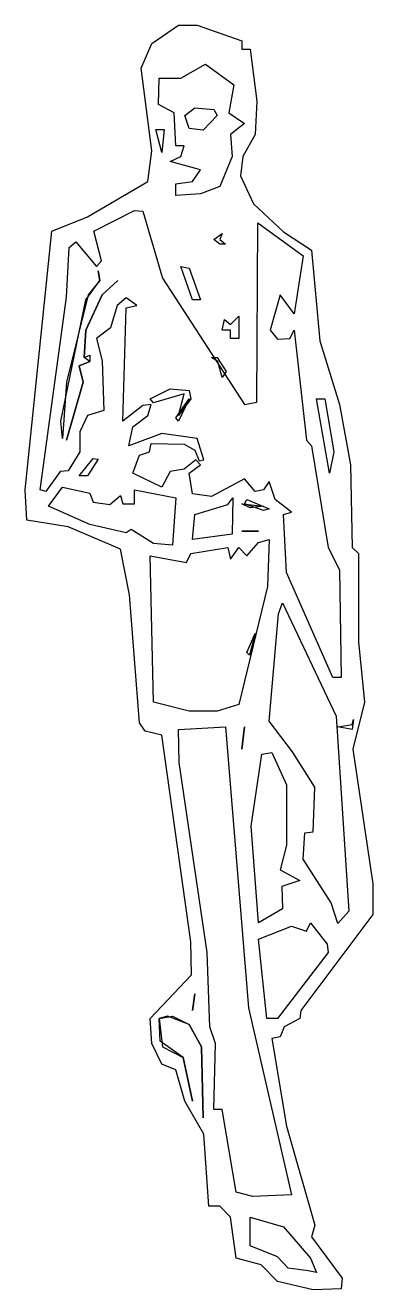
# Model space of a CAD drawing. Extents: x -16.14 to -15.65, y -4.62 to -2.83.
import ezdxf

# ---------------------------------------------------------------- set-up
doc = ezdxf.new("R2010")
doc.units = 0
doc.header["$MEASUREMENT"] = 0
doc.layers.get('0').update_dxf_attribs({"linetype": 'CONTINUOUS'})

msp = doc.modelspace()

# ---------------------------------------------------------------- linework, layer by layer
at = {"linetype": 'CONTINUOUS'}
for points in [[(-15.7301, -4.6238), (-15.7805, -4.6121), (-15.804, -4.5887), (-15.8392, -4.5793), (-15.8474, -4.5207), (-15.8626, -4.5054), (-15.8778, -4.5054), (-15.8849, -4.4034), (-15.9118, -4.3565), (-15.9248, -4.312), (-15.9447, -4.3038), (-15.9588, -4.2745), (-15.9611, -4.2393), (-15.9025, -4.1771), (-15.9036, -4.1302), (-15.9447, -3.8371), (-15.9681, -3.8313), (-15.9764, -3.8196), (-15.9904, -3.6378), (-16.0033, -3.5734), (-16.0772, -3.5417), (-16.1358, -3.5323), (-16.1381, -3.4889), (-16.1006, -3.122), (-16.0502, -3.102), (-15.9646, -3.0516), (-15.9588, -3.0082), (-15.974, -2.891), (-15.9588, -2.8558), (-15.9212, -2.83), (-15.8943, -2.83), (-15.831, -2.8523), (-15.831, -2.864), (-15.8192, -2.864), (-15.8098, -2.9379), (-15.8122, -2.9848), (-15.8298, -3.0164), (-15.8333, -3.0434), (-15.8145, -3.0833), (-15.7723, -3.1231), (-15.7325, -3.1489), (-15.7207, -3.2779), (-15.6926, -3.3682), (-15.6774, -3.4538), (-15.675, -3.571), (-15.6656, -3.5792), (-15.6656, -3.7047), (-15.6574, -3.7902), (-15.6739, -3.8571), (-15.6457, -4.0482), (-15.6457, -4.0916), (-15.7477, -4.2275), (-15.7489, -4.2393), (-15.7712, -4.251), (-15.777, -4.2651), (-15.7887, -4.2674), (-15.7677, -4.3917), (-15.7278, -4.5324), (-15.7325, -4.5488), (-15.6891, -4.6074), (-15.6903, -4.6227), (-15.7301, -4.6238)], [(-15.9248, -3.0715), (-15.9248, -3.0551), (-15.9013, -3.0516), (-15.8896, -3.0352), (-15.9329, -3.0235), (-15.9177, -3.0164), (-15.913, -3.0012), (-15.9248, -3.0012), (-15.9271, -2.9543), (-15.9494, -2.9426), (-15.9482, -2.9051), (-15.9177, -2.9051), (-15.8825, -2.8851), (-15.8427, -2.9144), (-15.8497, -2.9543), (-15.8275, -2.9695), (-15.8474, -2.9848), (-15.845, -3.0164), (-15.8626, -3.0587), (-15.8896, -3.0692), (-15.9248, -3.0715)], [(-15.906, -2.9766), (-15.9118, -2.9578), (-15.8978, -2.9473), (-15.8708, -2.9496), (-15.8661, -2.9578), (-15.8861, -2.9789), (-15.906, -2.9766)], [(-15.9447, -3.0106), (-15.9529, -2.9777), (-15.9411, -2.9777), (-15.9447, -3.0106)], [(-15.702, -3.7551), (-15.7677, -3.6062), (-15.7723, -3.5241), (-15.7606, -3.5206), (-15.784, -3.503), (-15.7923, -3.4772), (-15.8005, -3.4889), (-15.8122, -3.4913), (-15.8275, -3.4737), (-15.8743, -3.4983), (-15.9013, -3.4948), (-15.906, -3.4655), (-15.8896, -3.4538), (-15.8966, -3.4467), (-15.913, -3.4596), (-15.9329, -3.4631), (-15.9447, -3.4854), (-15.9857, -3.4655), (-15.9764, -3.4397), (-15.9623, -3.435), (-15.9599, -3.4233), (-15.913, -3.4245), (-15.8978, -3.4326), (-15.8919, -3.4479), (-15.8849, -3.4467), (-15.8943, -3.4163), (-15.9447, -3.4092), (-15.9916, -3.4268), (-15.9857, -3.3998), (-15.9646, -3.3834), (-15.9599, -3.3682), (-15.9716, -3.3693), (-15.9998, -3.3916), (-15.9951, -3.231), (-15.9799, -3.2275), (-15.9951, -3.2169), (-16.008, -3.2275), (-16.0174, -3.2591), (-16.0373, -3.2744), (-16.0291, -3.306), (-16.0267, -3.3764), (-16.0502, -3.3834), (-16.0607, -3.4068), (-16.0607, -3.435), (-16.0772, -3.462), (-16.0889, -3.4631), (-16.1088, -3.4913), (-16.117, -3.4889), (-16.0795, -3.2158), (-16.076, -3.1454), (-16.0666, -3.1372), (-16.0373, -3.1724), (-16.0303, -3.1642), (-16.0408, -3.122), (-15.9834, -3.0927), (-15.9716, -3.0938), (-15.9435, -3.1888), (-15.8275, -3.3682), (-15.8098, -3.3647), (-15.8087, -3.1102), (-15.7442, -3.1571), (-15.7571, -3.2392), (-15.777, -3.2122), (-15.7911, -3.2627), (-15.7805, -3.2755), (-15.763, -3.2744), (-15.7571, -3.2627), (-15.7395, -3.4186), (-15.7325, -3.4268), (-15.709, -3.571), (-15.6926, -3.6027), (-15.6903, -3.7551), (-15.702, -3.7551)], [(-15.8626, -3.1407), (-15.8708, -3.1337), (-15.8591, -3.1255), (-15.8626, -3.1337), (-15.8544, -3.1407), (-15.8626, -3.1407)], [(-15.9013, -3.2193), (-15.9177, -3.1724), (-15.906, -3.1747), (-15.8896, -3.2193), (-15.9013, -3.2193)], [(-16.0854, -3.4163), (-16.0877, -3.3916), (-16.0525, -3.2193), (-16.0326, -3.1923), (-16.0349, -3.1782), (-16.0326, -3.1923), (-16.049, -3.2122), (-16.0795, -3.3365), (-16.0854, -3.4163)], [(-16.0795, -3.4186), (-16.0561, -3.3365), (-16.0619, -3.3131), (-16.0467, -3.3072), (-16.0549, -3.3014), (-16.0525, -3.2627), (-16.0291, -3.2122), (-16.0068, -3.1923), (-16.0291, -3.2122), (-16.0525, -3.2627), (-16.0549, -3.3014), (-16.0467, -3.2978), (-16.0467, -3.3072), (-16.0619, -3.3131), (-16.0561, -3.3365), (-16.0795, -3.4186)], [(-15.8474, -3.2744), (-15.8474, -3.2627), (-15.8591, -3.2627), (-15.8556, -3.2474), (-15.8474, -3.2544), (-15.8356, -3.2427), (-15.8356, -3.2744), (-15.8474, -3.2744)], [(-15.8591, -3.3295), (-15.865, -3.3072), (-15.8743, -3.3014), (-15.8661, -3.3014), (-15.8532, -3.3212), (-15.8591, -3.3295)], [(-15.9212, -3.3834), (-15.913, -3.3529), (-15.9564, -3.3658), (-15.9611, -3.36), (-15.9329, -3.3459), (-15.906, -3.3482), (-15.9036, -3.36), (-15.9212, -3.3834)], [(-15.9248, -3.3869), (-15.906, -3.36), (-15.9212, -3.3916), (-15.9248, -3.3869)], [(-15.7067, -3.4655), (-15.7254, -3.36), (-15.7137, -3.36), (-15.7008, -3.435), (-15.7067, -3.4655)], [(-16.0619, -3.469), (-16.042, -3.4444), (-16.0349, -3.4456), (-16.0502, -3.469), (-16.0619, -3.469)], [(-15.9564, -3.5651), (-15.9881, -3.5452), (-15.9951, -3.5499), (-16.0467, -3.5382), (-16.1053, -3.5124), (-16.0854, -3.4854), (-16.0467, -3.4936), (-16.042, -3.5065), (-16.0185, -3.51), (-16.0033, -3.4971), (-15.9998, -3.5089), (-15.9834, -3.5089), (-15.9834, -3.4889), (-15.9248, -3.5006), (-15.9294, -3.5675), (-15.9564, -3.5651)], [(-15.9013, -3.5593), (-15.8978, -3.5241), (-15.8509, -3.51), (-15.8438, -3.5006), (-15.845, -3.5522), (-15.9013, -3.5593)], [(-15.8192, -3.5147), (-15.831, -3.5089), (-15.8005, -3.5124), (-15.8192, -3.5147)], [(-15.8005, -3.5182), (-15.8275, -3.5089), (-15.8239, -3.503), (-15.7923, -3.5159), (-15.8005, -3.5182)], [(-15.831, -3.5476), (-15.8075, -3.5476), (-15.831, -3.5476)], [(-15.906, -3.8031), (-15.9564, -3.7902), (-15.9611, -3.5827), (-15.9095, -3.5921), (-15.9036, -3.5792), (-15.8509, -3.571), (-15.8474, -3.5874), (-15.8356, -3.571), (-15.8239, -3.5827), (-15.8075, -3.5639), (-15.7923, -3.5593), (-15.7946, -3.6261), (-15.8356, -3.7938), (-15.8661, -3.8031), (-15.906, -3.8031)], [(-15.6949, -4.1044), (-15.7044, -4.0751), (-15.7442, -4.013), (-15.7419, -3.9755), (-15.7301, -3.9743), (-15.7278, -3.911), (-15.7594, -3.8606), (-15.7923, -3.8172), (-15.7794, -3.6648), (-15.7735, -3.6495), (-15.6973, -3.8101), (-15.6797, -4.0869), (-15.6949, -4.1044)], [(-15.8239, -3.7199), (-15.8122, -3.6929), (-15.8204, -3.7234), (-15.8239, -3.7199)], [(-15.6949, -3.8254), (-15.675, -3.8219), (-15.6727, -3.8149), (-15.675, -3.8289), (-15.6949, -3.8254)], [(-15.6949, -3.8254), (-15.675, -3.8219), (-15.6727, -3.8149), (-15.675, -3.8289), (-15.6949, -3.8254)], [(-15.8157, -4.4914), (-15.8392, -4.4855), (-15.8591, -4.3683), (-15.8708, -4.3683), (-15.8685, -4.2745), (-15.8767, -4.251), (-15.8802, -4.1455), (-15.9201, -3.8758), (-15.9212, -3.8289), (-15.8544, -3.8254), (-15.8216, -4.224), (-15.7606, -4.489), (-15.8157, -4.4914)], [(-15.831, -3.8571), (-15.8275, -3.8254), (-15.831, -3.8571)], [(-15.8075, -4.1033), (-15.818, -3.9661), (-15.8028, -3.8641), (-15.7887, -3.8617), (-15.7677, -3.9075), (-15.7677, -3.993), (-15.777, -4.0283), (-15.7489, -4.0435), (-15.7747, -4.0517), (-15.7735, -4.0833), (-15.8075, -4.1033)], [(-15.7958, -4.2393), (-15.8075, -4.1267), (-15.7606, -4.108), (-15.7395, -4.115), (-15.7337, -4.1033), (-15.7102, -4.1338), (-15.709, -4.1455), (-15.7805, -4.2393), (-15.7958, -4.2393)], [(-15.9013, -4.2275), (-15.8978, -4.2041), (-15.9013, -4.2275)], [(-15.9013, -4.2275), (-15.8978, -4.2041), (-15.9013, -4.2275)], [(-15.8861, -4.38), (-15.8884, -4.2791), (-15.906, -4.2475), (-15.9365, -4.2357), (-15.9482, -4.2393), (-15.9435, -4.2791), (-15.9142, -4.2944), (-15.9013, -4.3565), (-15.9142, -4.2944), (-15.947, -4.271), (-15.9482, -4.2393), (-15.9294, -4.2357), (-15.906, -4.2475), (-15.8884, -4.2791), (-15.8861, -4.38)], [(-15.7372, -4.5969), (-15.7653, -4.5933), (-15.7805, -4.577), (-15.8192, -4.5617), (-15.8192, -4.5207), (-15.7723, -4.5347), (-15.7337, -4.5793), (-15.7254, -4.5992), (-15.7372, -4.5969)]]:
    msp.add_lwpolyline(points, dxfattribs=at)

doc.saveas('drawing.dxf')
